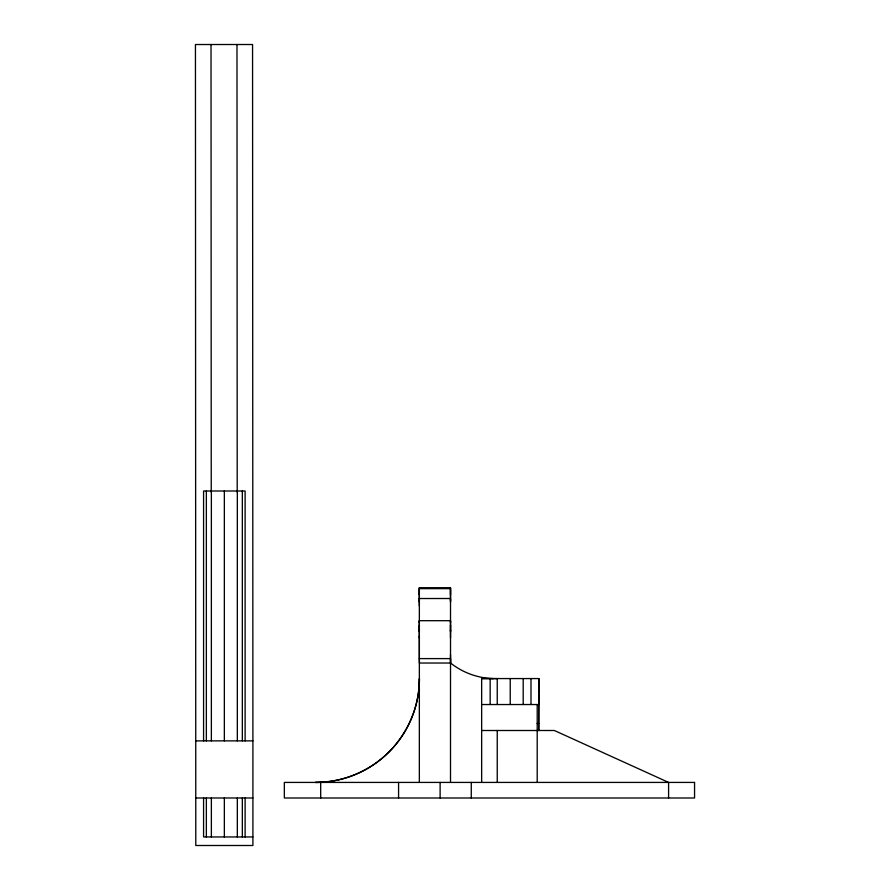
<?xml version="1.0" encoding="UTF-8"?>
<svg xmlns="http://www.w3.org/2000/svg" width="890" height="890" viewBox="0 0 890 890"><rect width="100%" height="100%" fill="white"/><g stroke="black" fill="none" stroke-linecap="round" stroke-linejoin="round"><path stroke-width="1.33" d="M419.346 782.421L419.357 636.15M419.346 625.114L419.346 631.144M450.518 601.217L450.507 587.734L419.346 587.734L419.346 598.525L450.507 598.514M419.346 622.666L419.346 620.697L450.507 620.697L450.507 622.666M419.357 598.08L419.346 637.885M419.346 589.358L419.346 588.635L450.507 588.635L450.507 589.347M450.518 625.114L450.507 782.421M450.507 587.734L450.518 637.885M419.346 602.207L419.357 599.081M211.019 44.522L211.242 492.114M236.985 44.511L237.207 492.081M481.657 782.421L481.657 678.569L497.243 678.603L497.243 704.535M419.346 620.697L419.346 658.6L450.507 658.6L450.574 663.028A72.09 72.09 0 0 0 493.06 678.592M481.657 678.569L538.784 678.569L538.784 692.008M481.657 704.535L538.784 704.535L538.661 694.144M537.204 723.537L538.784 723.537M481.657 730.501L554.359 730.501L668.59 782.421L668.59 797.996M195.789 740.869L252.905 740.869L252.905 845.5L195.789 845.5L195.444 44.522L252.56 44.511L252.905 740.869M195.789 797.985L252.905 797.985M252.905 836.956L203.576 836.956L203.576 797.985M419.346 587.734L419.346 605.912M419.346 658.6L419.424 663.028L450.574 663.028L450.507 654.517M450.507 630.343L450.518 631.144M450.507 620.697L450.507 630.076M450.507 630.231L450.518 631.755M419.346 630.231L419.346 631.755M537.204 704.535L537.204 782.421M530.996 678.569L530.996 704.535M523.198 678.569L523.198 704.535M510.226 678.569L510.226 704.535M497.243 730.501L497.243 782.421M490.156 678.569L490.156 704.535M471.277 782.421L471.277 797.996M450.507 590.003L450.507 594.843M450.507 599.081L450.518 602.207M440.116 782.421L440.116 797.996M419.346 590.014L419.346 594.843M398.575 782.421L398.575 797.996M320.689 782.421L320.689 797.996M245.117 740.869L245.117 491.002L203.576 491.002L203.576 740.869M245.117 797.985L245.117 836.956M242.336 491.002L242.336 740.869M242.336 797.985L242.336 836.956M237.33 491.002L237.33 740.869M237.33 797.985L237.33 836.956M224.347 491.002L224.347 740.869M224.347 797.985L224.347 836.956M211.364 491.002L211.364 740.869M211.364 797.985L211.364 836.956M206.358 491.002L206.358 740.869M206.358 797.985L206.358 836.956M315.494 782.421A103.919 103.919 0 0 0 419.413 678.569A103.919 103.919 0 0 1 315.494 782.432M694.556 782.421L284.344 782.421L284.344 797.996L694.556 797.996L694.556 782.421M538.784 730.501L538.784 678.569L538.661 730.501"/></g></svg>
